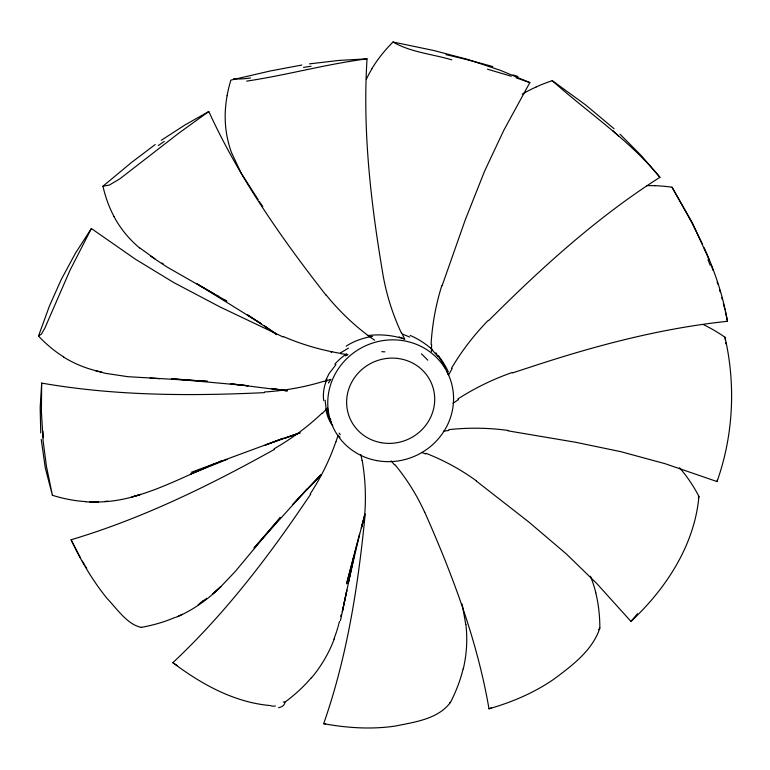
<?xml version="1.0" encoding="UTF-8"?>
<svg xmlns="http://www.w3.org/2000/svg" width="770" height="770" viewBox="0 0 770 770"><rect width="100%" height="100%" fill="white"/><g stroke="black" fill="none" stroke-linecap="round" stroke-linejoin="round"><path stroke-width="1.16" d="M325.132 400.256L326.259 410.054M431.392 351.688L431.614 344.392M264.476 392.633C190.151 396.146 115.192 395.934 41.676 383.085L41.388 411.488L43.12 440.931L46.402 466.119L52.408 495.274L45.286 467.929L41.243 439.429M309.492 63.862L338.993 60.426L367.04 58.857C362.42 131.863 371.044 204.839 383.325 276.69A245.572 238.97 -24.4 0 0 401.247 332.727M364.922 516.834C357.973 586.884 347.029 657.022 323.669 723.684C347.289 728.006 371.641 729.594 395.472 726.023C414.664 722.058 438.034 719.17 450.469 702.384A162.518 158.764 -49.3 0 0 457.582 686.551A139.168 136.03 -49 0 0 463.097 668.899M41.676 383.085L40.175 407.619L40.743 432.942M346.673 591.196L340.456 620.63M346.885 590.061L342.332 611.698L354.133 555.969M352.458 563.062L348.223 583.044L359.571 534.303L346.567 583.814L364.325 516.468M352.958 560.714L353.959 556.007M340.725 616.308L341.014 615.018M595.768 592.862A139.168 137.243 -33.2 0 1 598.935 610.928A162.518 160.237 -34 0 1 599.849 628.108C592.515 650.381 572.38 665.357 554.304 678.871C534.524 692.625 512.098 702.211 488.989 708.785C477.265 640.457 452.625 575.257 424.694 512.088M364.768 514.389L361.4 527.922L365.278 514.052M338.829 623.989L339.493 621.438M679.487 467.717A139.168 137.079 -9.6 0 1 690.113 481.577A162.518 160.112 -10.4 0 1 698.9 496.313L698.342 498.421M507.988 430.844L575.402 442.23L620.668 451.634L665.136 463.704L717.005 481.558L717.534 479.604M338.126 626.53L338.598 624.836M337.876 627.377L336.856 630.746M442.038 285.901L465.224 219.979L484.58 171.181L503.753 130.399L529.847 82.592L500.442 70.349L467.419 59.329L433.731 50.493L393.008 42.004A162.518 149.034 -6.9 0 0 381.862 54.458A139.168 127.522 -7.2 0 0 371.746 68.925M335.961 441.951L338.078 435.175L339.984 437.37M336.596 631.583L333.968 639.062M63.698 356.943A139.168 126.02 -33.9 0 1 49.973 346.933A162.518 147.109 -33.5 0 1 38.5 336.057L49.367 306.181L61.167 279.674L75.47 253.176L91.38 228.536L135.587 259.317L173.789 282.571L220.047 306.97L283.062 336.962M717.005 481.558C733.406 435.56 735.879 384.702 724.955 337.173L725.446 340.513M325.123 381.468L329.252 373.315L335.951 364.653M448.256 374.345L448.544 375.038L452.154 368.57M91.38 228.536L69.945 270.414L44.718 328.415L41.397 334.113L38.5 336.057M328.444 383.036L328.761 382.507M329.098 381.978L330.927 379.283L323.862 381.631M310.695 494.205L296.873 514.408C260.193 567.5 220.008 618.445 172.846 662.691C201.461 684.251 234.6 702.644 270.925 705.618M599.859 628.108L598.559 629.716M637.512 613.738L630.948 621.409L596.76 583.516L566.354 553.957L528.605 521.839L476.322 481.058M488.623 320.638C541.32 267.95 596.846 217.429 659.919 177.302L641.439 155.781L619.994 134.192M327.346 408.331L322.178 413.5M320.811 475.427L306.45 490.028L320.878 474.84L292.821 504.494L306.989 489.152L254.042 547.942L280.415 517.401L235.197 571.523L220.74 586.769L212.828 593.824L220.807 586.663C208.323 599.156 193.713 609.542 177.552 616.731M141.305 627.357C127.204 624.653 116.77 608.416 107.011 598.377C92.535 580.522 80.84 560.541 71.081 539.77C142.45 518.499 209.575 485.514 274.447 449.382M630.948 621.409C666.012 588.809 694.723 544.881 698.919 496.313M200.171 602.958L203.54 600.398M155.203 144.558L131.477 162.489L102.92 186.234L109.388 185.05L120.024 178.698L178.987 133.017L208.805 111.525C239.143 177.841 281.214 237.853 325.96 295.112M452.991 403.288L458.391 399.63M161.238 140.323L185.098 124.884L208.805 111.525M340.513 352.92L348.425 348.136M345.47 355.904L347.982 354.7L340.629 353.651M449.632 702.798L450.469 702.384M216.457 463.03C188.371 474.503 161.353 489.239 131.882 496.977L140.631 494.407C124.268 499.942 106.934 502.723 89.657 501.857M218.642 462.067L221.933 460.604M209.132 466.071L190.864 473.935L227.015 459.421M211.278 465.147L214.503 463.752M488.989 708.785L491.164 707.89M282.417 438.621L191.345 472.28M283.524 438.197L265.169 445.118L298.664 433.24M298.789 433.173L284.64 438.217L300.377 432.894M512.425 372.95L537.45 364.778C599.31 344.614 662.624 328.155 727.467 321.292C723.02 295.873 714.772 271.223 704.155 247.738M301.821 65.036L270.645 70.888L230.865 80.118A162.518 146.868 -15.4 0 0 227.083 95.73M443.424 431.171L448.891 430.459M367.04 58.857C326.519 64.025 287.017 75.104 246.66 81.12M367.887 335.556C380.226 334.007 392.902 335.21 404.712 339.108L401.478 332.621M283.331 702.057L284.987 702.115A162.518 156.041 -52.3 0 0 298.404 691.113A139.168 133.72 -52.4 0 0 311.282 677.754M95.605 370.774L105.336 373.306L127.859 376.694L207.515 381.333L199.392 380.746M150.15 378.012L159.785 378.686M194.743 380.409L171.508 378.744L248.094 385.751L230.48 383.768L285.93 390.708M323.669 723.684L325.546 723.838M287.114 390.804L271.464 388.503L287.325 390.862M451.749 59.839C432.259 54.044 410.891 52.37 393.008 42.004M487.468 69.184L511.27 76.24M516.064 77.799L529.847 82.592M421.642 452.442L425.829 453.973M399.207 336.942L399.996 337.231M402.72 334.161L409.707 337.077M400.775 337.53L404.712 339.108M162.027 263.022L163.096 263.619M214.56 294.053L197.12 283.938L261.174 323.727L247.411 314.843L276.247 334.065M216.611 295.247L218.661 296.44M223.791 299.414L226.871 301.205L166.724 266.853L150.516 256.083M154.982 258.836L139.794 247.93M177.331 665.626L172.846 662.691M276.247 334.007L264.505 325.989L276.844 334.652M374.605 340.196L368.637 335.961A245.572 238.411 -15.9 0 1 326.153 294.968M614.065 128.734L585.431 104.787L552.215 80.638C588.059 112.815 629.119 139.668 659.919 177.302M430.526 348.059L437.764 356.327M391.064 460.883L394.49 464.811M330.753 419.534L330.051 418.591M435.849 352.814L436.965 354.335M331.552 422.422L330.465 420.709M438.063 355.884L439.141 357.472M260.789 203.588L262.801 206.562M259.442 201.596L260.116 202.587M258.104 199.603L241.231 173.288L231.558 152.681M439.67 358.271L442.211 362.362M85.865 566.922L86.76 568.347M654.693 185.676A162.518 155.559 4.5 0 1 672.008 187.197L692.644 223.377L708.9 259.192M84.969 565.478L82.352 561.118M332.062 424.405L332.765 425.598M442.702 363.199L445.493 368.378M80.638 558.173L71.081 539.77M672.018 187.168L690.642 220.441L702.625 244.388M442.865 362.911L443.558 364.258M330.041 419.929L329.117 417.898M447.206 371.958L447.514 372.632M447.38 372.333L448.544 375.038M447.543 372.719L447.803 373.296M711.105 264.87L713.212 270.578M328.992 417.59L328.453 415.983M717.149 282.109L717.765 284.034M719.565 289.857L720.143 291.801M721.808 297.653L722.337 299.607M328.261 415.319L327.741 412.893M723.367 303.524L724.84 309.425M461.971 603.911L462.385 605.605M725.301 311.398L727.467 321.292M462.587 606.452L465.773 624.48M360.841 454.521L362.064 460.47M725.754 342.746L725.898 343.872M334.806 364.22A79.657 52.418 0.1 0 1 346.625 353.834M346.154 346.163A81.861 58.616 20 0 1 372.574 336.317M381.737 351.707A123.903 49.8 18.5 0 1 384.885 351.842M331.061 352.467A86.356 40.146 -5.4 0 1 332.082 351.457M410.16 335.431A80.908 70.455 64.3 0 1 432.673 349.917M421.421 353.853A123.778 77.751 68.3 0 1 427.735 360.177M323.708 400.631A81.591 51.455 -19.5 0 1 326.952 379.254M438.409 355.74A80.754 75.104 -85.5 0 1 448.294 371.785M331.774 424.626A80.35 51.513 -39.2 0 1 325.941 408.995M327.905 412.768A112.564 42.928 -42.5 0 1 327.568 408.177M426.118 453.357A245.572 229.152 -31.5 0 1 476.447 480.904M394.827 464.551A245.572 227.987 -26.2 0 1 424.607 512.127M590.436 576.249A128.426 126.675 -29.2 0 1 595.855 592.833M362.179 460.441A245.572 228.074 -20.7 0 1 364.537 516.824M465.879 624.47A128.426 125.76 -47 0 1 463.271 668.938M340.234 434.578A119.071 52.986 -69.1 0 1 339.185 433.144M335.816 441.913A245.572 229.373 -15.6 0 1 310.175 493.916M334.17 639.139A128.426 123.787 -52 0 1 311.455 677.898M284.823 702.048A62.668 16.488 22.3 0 1 278.653 707.688M321.947 413.288A245.572 231.606 -11.5 0 1 274.082 448.804M206.61 598.319A128.426 121.217 -49.4 0 1 202.452 601.601M199.603 603.699A128.426 121.217 -49.4 0 1 198.16 604.729M182.317 614.239A128.426 121.217 -49.4 0 1 175.984 617.251M175.088 617.376A139.168 130.852 -48.9 0 1 157.879 623.536A162.518 152.672 -48.7 0 1 141.305 627.377M451.509 368.214A245.572 236.438 -37.2 0 1 488.296 320.33M522.281 94.152A139.168 130.197 0 0 1 536.199 86.962M536.18 86.923A162.518 152.162 0.2 0 1 552.234 80.677M457.938 398.927A245.572 233.926 -38 0 1 512.281 372.478M646.742 185.637A139.168 133.104 4.4 0 1 654.693 185.714M448.843 429.631A245.572 231.298 -35.7 0 1 508.065 430.44M703.183 324.507A139.168 135.587 3.1 0 1 710.238 328.126A162.518 158.428 2.8 0 1 724.936 337.202M139.697 248.036A128.426 115.654 -26.3 0 1 113.979 216.582M114.037 216.553A139.168 125.173 -24.8 0 1 107.319 201.278A162.518 146.175 -24.5 0 1 102.939 186.234M231.539 152.691A128.426 115.943 -17.2 0 1 225.244 112.612A139.168 125.712 -15.7 0 1 227.112 95.73M250.519 77.943A62.62 16.055 -21.2 0 1 233.647 78.646M431.084 344.373A245.572 238.257 -32.5 0 1 441.749 285.824M366.337 79.233A128.426 117.435 -8.6 0 1 371.843 68.973M340.677 353.401A245.572 236.708 -10.7 0 1 283.273 336.509M101.89 372.074A128.426 116.626 -35.2 0 1 63.602 357.078M323.756 381.304A245.572 234.253 -9.5 0 1 264.437 391.988M107.877 501.135A128.426 118.628 -43.2 0 1 104.46 501.501M98.473 501.915A128.426 118.628 -43.2 0 1 85.701 501.828M85.74 501.597A139.168 128.07 -42.2 0 1 68.222 499.326A162.518 149.457 -41.9 0 1 52.35 495.264M707.967 259.606A289.626 216.206 70.9 0 1 710.152 265.255M43.341 437.726A288.692 152.123 -67.3 0 1 42.908 431.277M275.41 706.042A69.56 19.731 24.5 0 1 271.637 706.119M612.679 130.553A288.692 183.587 45.5 0 1 618.531 135.953M158.302 145.559A288.692 126.213 -22.5 0 1 164.27 141.42M303.515 67.404A288.692 134.269 -0.2 0 1 311.061 66.268M513.022 74.902A199.574 72.736 11.2 0 1 517.912 76.5M446.013 54.66A124.413 15.949 14.7 0 1 492.79 66.595M381.034 442.663A44.362 42.292 -23.8 0 0 432.692 386.588A44.362 42.292 -23.8 0 0 358.262 373.007A44.362 42.292 -23.8 0 0 381.034 442.663M376.915 460.624A63.381 60.416 -23.8 0 0 450.7 380.524A63.381 60.416 -23.8 0 0 344.373 361.12A63.381 60.416 -23.8 0 0 376.915 460.624"/></g></svg>
